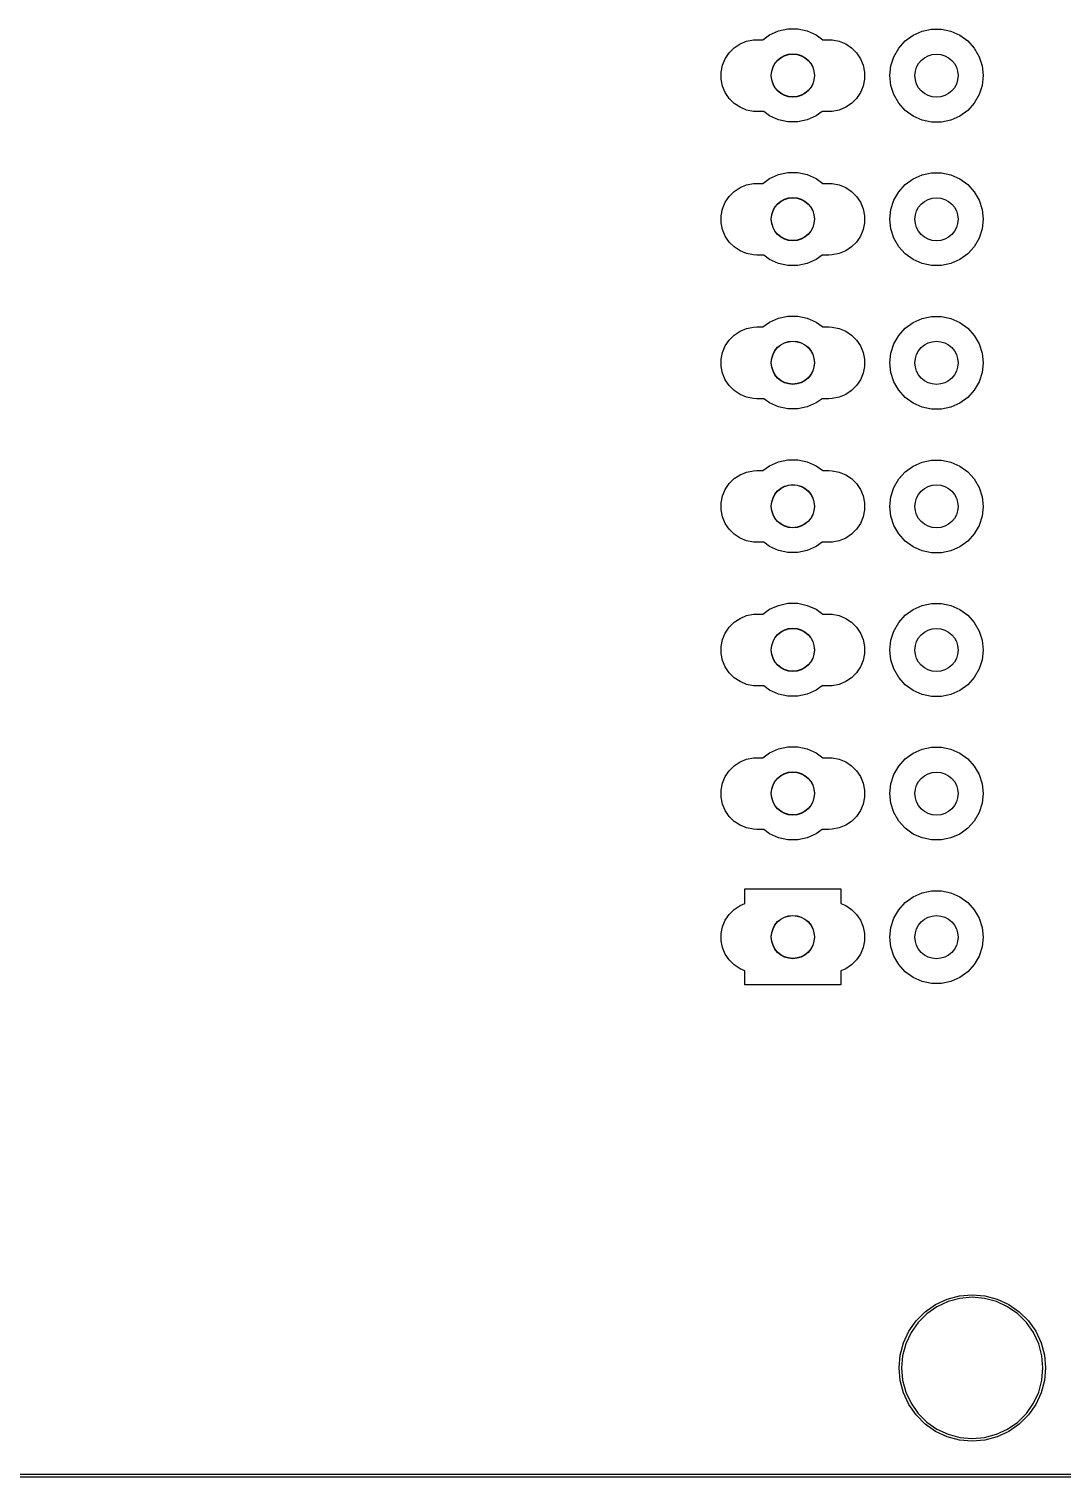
# Model space of a CAD drawing. Extents: x 118.1 to 188.6, y -116.2 to -61.6.
# Drawn here: x 136.35 to 154.62, y -116.23 to -90.61 of the extents above; entities that cross this region are included whole.
import ezdxf

# ---------------------------------------------------------------- set-up
doc = ezdxf.new("R2010")
doc.units = 0
doc.layers.add('BLACK', color=7, linetype='CONTINUOUS')

msp = doc.modelspace()

# ---------------------------------------------------------------- linework, layer by layer
at = {"layer": 'BLACK', "linetype": 'CONTINUOUS'}
for p, q in [((149.44725, -90.720096), (149.604906, -90.649903)), ((149.604906, -90.649903), (149.773712, -90.614022)), ((149.773712, -90.614022), (149.946288, -90.614022)), ((149.946288, -90.614022), (150.115094, -90.649903)), ((150.115094, -90.649903), (150.27275, -90.720096)), ((151.98725, -90.725096), (152.144906, -90.654903)), ((152.144906, -90.654903), (152.313712, -90.619022)), ((152.313712, -90.619022), (152.486288, -90.619022)), ((152.486288, -90.619022), (152.655094, -90.654903)), ((152.655094, -90.654903), (152.81275, -90.725096)), ((148.82216, -90.949138), (148.925663, -90.87998)), ((148.925663, -90.87998), (149.040669, -90.832343)), ((149.040669, -90.832343), (149.162759, -90.808058)), ((149.162759, -90.808058), (149.225, -90.805)), ((149.225, -90.805), (149.33039, -90.805)), ((149.33039, -90.805), (149.44725, -90.720096)), ((150.27275, -90.720096), (150.38961, -90.805)), ((150.38961, -90.805), (150.495, -90.805)), ((150.495, -90.805), (150.557241, -90.808058)), ((150.557241, -90.808058), (150.679331, -90.832343)), ((150.679331, -90.832343), (150.794337, -90.87998)), ((150.794337, -90.87998), (150.89784, -90.949138)), ((151.732156, -90.954783), (151.847633, -90.826534)), ((151.847633, -90.826534), (151.98725, -90.725096)), ((152.81275, -90.725096), (152.952367, -90.826534)), ((152.952367, -90.826534), (153.067844, -90.954783)), ((148.617343, -91.255669), (148.66498, -91.140663)), ((148.66498, -91.140663), (148.734138, -91.03716)), ((148.734138, -91.03716), (148.82216, -90.949138)), ((150.89784, -90.949138), (150.985862, -91.03716)), ((150.985862, -91.03716), (151.05502, -91.140663)), ((151.05502, -91.140663), (151.102657, -91.255669)), ((151.592539, -91.268369), (151.645868, -91.104239)), ((151.645868, -91.104239), (151.732156, -90.954783)), ((153.067844, -90.954783), (153.154132, -91.104239)), ((153.154132, -91.104239), (153.207461, -91.268369)), ((148.593058, -91.377759), (148.617343, -91.255669)), ((148.593058, -91.502241), (148.593058, -91.377759)), ((151.102657, -91.255669), (151.126942, -91.377759)), ((151.126942, -91.377759), (151.126942, -91.502241)), ((151.5745, -91.44), (151.592539, -91.268369)), ((151.592539, -91.611631), (151.5745, -91.44)), ((153.207461, -91.268369), (153.2255, -91.44)), ((153.2255, -91.44), (153.207461, -91.611631)), ((148.617343, -91.624331), (148.593058, -91.502241)), ((148.66498, -91.739337), (148.617343, -91.624331)), ((151.102657, -91.624331), (151.05502, -91.739337)), ((151.126942, -91.502241), (151.102657, -91.624331)), ((151.645868, -91.775761), (151.592539, -91.611631)), ((153.207461, -91.611631), (153.154132, -91.775761)), ((148.734138, -91.84284), (148.66498, -91.739337)), ((148.82216, -91.930862), (148.734138, -91.84284)), ((148.925663, -92.00002), (148.82216, -91.930862)), ((150.89784, -91.930862), (150.794337, -92.00002)), ((150.985862, -91.84284), (150.89784, -91.930862)), ((151.05502, -91.739337), (150.985862, -91.84284)), ((151.732156, -91.925217), (151.645868, -91.775761)), ((151.847633, -92.053466), (151.732156, -91.925217)), ((153.067844, -91.925217), (152.952367, -92.053466)), ((153.154132, -91.775761), (153.067844, -91.925217)), ((149.040669, -92.047657), (148.925663, -92.00002)), ((149.162759, -92.071942), (149.040669, -92.047657)), ((149.225, -92.075), (149.162759, -92.071942)), ((149.344154, -92.075), (149.225, -92.075)), ((149.44725, -92.149904), (149.344154, -92.075)), ((149.604906, -92.220097), (149.44725, -92.149904)), ((150.27275, -92.149904), (150.115094, -92.220097)), ((150.375846, -92.075), (150.27275, -92.149904)), ((150.495, -92.075), (150.375846, -92.075)), ((150.557241, -92.071942), (150.495, -92.075)), ((150.679331, -92.047657), (150.557241, -92.071942)), ((150.794337, -92.00002), (150.679331, -92.047657)), ((151.98725, -92.154904), (151.847633, -92.053466)), ((152.144906, -92.225097), (151.98725, -92.154904)), ((152.81275, -92.154904), (152.655094, -92.225097)), ((152.952367, -92.053466), (152.81275, -92.154904)), ((149.773712, -92.255978), (149.604906, -92.220097)), ((149.946288, -92.255978), (149.773712, -92.255978)), ((150.115094, -92.220097), (149.946288, -92.255978)), ((152.313712, -92.260978), (152.144906, -92.225097)), ((152.486288, -92.260978), (152.313712, -92.260978)), ((152.655094, -92.225097), (152.486288, -92.260978)), ((149.44725, -93.260096), (149.604906, -93.189903)), ((149.604906, -93.189903), (149.773712, -93.154022)), ((149.773712, -93.154022), (149.946288, -93.154022)), ((149.946288, -93.154022), (150.115094, -93.189903)), ((150.115094, -93.189903), (150.27275, -93.260096)), ((151.98725, -93.265096), (152.144906, -93.194903)), ((152.144906, -93.194903), (152.313712, -93.159022)), ((152.313712, -93.159022), (152.486288, -93.159022)), ((152.486288, -93.159022), (152.655094, -93.194903)), ((152.655094, -93.194903), (152.81275, -93.265096)), ((148.734138, -93.57716), (148.82216, -93.489138)), ((148.82216, -93.489138), (148.925663, -93.41998)), ((148.925663, -93.41998), (149.040669, -93.372343)), ((149.040669, -93.372343), (149.162759, -93.348058)), ((149.162759, -93.348058), (149.225, -93.345)), ((149.225, -93.345), (149.33039, -93.345)), ((149.33039, -93.345), (149.44725, -93.260096)), ((150.27275, -93.260096), (150.38961, -93.345)), ((150.38961, -93.345), (150.495, -93.345)), ((150.495, -93.345), (150.557241, -93.348058)), ((150.557241, -93.348058), (150.679331, -93.372343)), ((150.679331, -93.372343), (150.794337, -93.41998)), ((150.794337, -93.41998), (150.89784, -93.489138)), ((150.89784, -93.489138), (150.985862, -93.57716)), ((151.645868, -93.644239), (151.732156, -93.494783)), ((151.732156, -93.494783), (151.847633, -93.366534)), ((151.847633, -93.366534), (151.98725, -93.265096)), ((152.81275, -93.265096), (152.952367, -93.366534)), ((152.952367, -93.366534), (153.067844, -93.494783)), ((153.067844, -93.494783), (153.154132, -93.644239)), ((148.617343, -93.795669), (148.66498, -93.680663)), ((148.66498, -93.680663), (148.734138, -93.57716)), ((150.985862, -93.57716), (151.05502, -93.680663)), ((151.05502, -93.680663), (151.102657, -93.795669)), ((151.592539, -93.808369), (151.645868, -93.644239)), ((153.154132, -93.644239), (153.207461, -93.808369)), ((148.593058, -93.917759), (148.617343, -93.795669)), ((148.593058, -94.042241), (148.593058, -93.917759)), ((151.102657, -93.795669), (151.126942, -93.917759)), ((151.126942, -93.917759), (151.126942, -94.042241)), ((151.5745, -93.98), (151.592539, -93.808369)), ((151.592539, -94.151631), (151.5745, -93.98)), ((153.207461, -93.808369), (153.2255, -93.98)), ((153.2255, -93.98), (153.207461, -94.151631)), ((148.617343, -94.164331), (148.593058, -94.042241)), ((148.66498, -94.279337), (148.617343, -94.164331)), ((151.102657, -94.164331), (151.05502, -94.279337)), ((151.126942, -94.042241), (151.102657, -94.164331)), ((151.645868, -94.315761), (151.592539, -94.151631)), ((153.207461, -94.151631), (153.154132, -94.315761)), ((148.734138, -94.38284), (148.66498, -94.279337)), ((148.82216, -94.470862), (148.734138, -94.38284)), ((148.925663, -94.54002), (148.82216, -94.470862)), ((150.89784, -94.470862), (150.794337, -94.54002)), ((150.985862, -94.38284), (150.89784, -94.470862)), ((151.05502, -94.279337), (150.985862, -94.38284)), ((151.732156, -94.465217), (151.645868, -94.315761)), ((151.847633, -94.593466), (151.732156, -94.465217)), ((153.067844, -94.465217), (152.952367, -94.593466)), ((153.154132, -94.315761), (153.067844, -94.465217)), ((149.040669, -94.587657), (148.925663, -94.54002)), ((149.162759, -94.611942), (149.040669, -94.587657)), ((149.225, -94.615), (149.162759, -94.611942)), ((149.344154, -94.615), (149.225, -94.615)), ((149.44725, -94.689904), (149.344154, -94.615)), ((149.604906, -94.760097), (149.44725, -94.689904)), ((149.773712, -94.795978), (149.604906, -94.760097)), ((150.115094, -94.760097), (149.946288, -94.795978)), ((150.27275, -94.689904), (150.115094, -94.760097)), ((150.375846, -94.615), (150.27275, -94.689904)), ((150.495, -94.615), (150.375846, -94.615)), ((150.557241, -94.611942), (150.495, -94.615)), ((150.679331, -94.587657), (150.557241, -94.611942)), ((150.794337, -94.54002), (150.679331, -94.587657)), ((151.98725, -94.694904), (151.847633, -94.593466)), ((152.144906, -94.765097), (151.98725, -94.694904)), ((152.313712, -94.800978), (152.144906, -94.765097)), ((152.655094, -94.765097), (152.486288, -94.800978)), ((152.81275, -94.694904), (152.655094, -94.765097)), ((152.952367, -94.593466), (152.81275, -94.694904)), ((149.946288, -94.795978), (149.773712, -94.795978)), ((152.486288, -94.800978), (152.313712, -94.800978)), ((149.33039, -95.885), (149.44725, -95.800096)), ((149.44725, -95.800096), (149.604906, -95.729903)), ((149.604906, -95.729903), (149.773712, -95.694022)), ((149.773712, -95.694022), (149.946288, -95.694022)), ((149.946288, -95.694022), (150.115094, -95.729903)), ((150.115094, -95.729903), (150.27275, -95.800096)), ((150.27275, -95.800096), (150.38961, -95.885)), ((151.98725, -95.805096), (152.144906, -95.734903)), ((152.144906, -95.734903), (152.313712, -95.699022)), ((152.313712, -95.699022), (152.486288, -95.699022)), ((152.486288, -95.699022), (152.655094, -95.734903)), ((152.655094, -95.734903), (152.81275, -95.805096)), ((148.734138, -96.11716), (148.82216, -96.029138)), ((148.82216, -96.029138), (148.925663, -95.95998)), ((148.925663, -95.95998), (149.040669, -95.912343)), ((149.040669, -95.912343), (149.162759, -95.888058)), ((149.162759, -95.888058), (149.225, -95.885)), ((149.225, -95.885), (149.33039, -95.885)), ((150.38961, -95.885), (150.495, -95.885)), ((150.495, -95.885), (150.557241, -95.888058)), ((150.557241, -95.888058), (150.679331, -95.912343)), ((150.679331, -95.912343), (150.794337, -95.95998)), ((150.794337, -95.95998), (150.89784, -96.029138)), ((150.89784, -96.029138), (150.985862, -96.11716)), ((151.645868, -96.184239), (151.732156, -96.034783)), ((151.732156, -96.034783), (151.847633, -95.906534)), ((151.847633, -95.906534), (151.98725, -95.805096)), ((152.81275, -95.805096), (152.952367, -95.906534)), ((152.952367, -95.906534), (153.067844, -96.034783)), ((153.067844, -96.034783), (153.154132, -96.184239)), ((148.617343, -96.335669), (148.66498, -96.220663)), ((148.66498, -96.220663), (148.734138, -96.11716)), ((150.985862, -96.11716), (151.05502, -96.220663)), ((151.05502, -96.220663), (151.102657, -96.335669)), ((151.592539, -96.348369), (151.645868, -96.184239)), ((153.154132, -96.184239), (153.207461, -96.348369)), ((148.593058, -96.457759), (148.617343, -96.335669)), ((148.593058, -96.582241), (148.593058, -96.457759)), ((151.102657, -96.335669), (151.126942, -96.457759)), ((151.126942, -96.457759), (151.126942, -96.582241)), ((151.5745, -96.52), (151.592539, -96.348369)), ((151.592539, -96.691631), (151.5745, -96.52)), ((153.207461, -96.348369), (153.2255, -96.52)), ((153.2255, -96.52), (153.207461, -96.691631)), ((148.617343, -96.704331), (148.593058, -96.582241)), ((148.66498, -96.819337), (148.617343, -96.704331)), ((148.734138, -96.92284), (148.66498, -96.819337)), ((151.05502, -96.819337), (150.985862, -96.92284)), ((151.102657, -96.704331), (151.05502, -96.819337)), ((151.126942, -96.582241), (151.102657, -96.704331)), ((151.645868, -96.855761), (151.592539, -96.691631)), ((153.207461, -96.691631), (153.154132, -96.855761)), ((148.82216, -97.010862), (148.734138, -96.92284)), ((148.925663, -97.08002), (148.82216, -97.010862)), ((149.040669, -97.127657), (148.925663, -97.08002)), ((150.794337, -97.08002), (150.679331, -97.127657)), ((150.89784, -97.010862), (150.794337, -97.08002)), ((150.985862, -96.92284), (150.89784, -97.010862)), ((151.732156, -97.005217), (151.645868, -96.855761)), ((151.847633, -97.133466), (151.732156, -97.005217)), ((153.067844, -97.005217), (152.952367, -97.133466)), ((153.154132, -96.855761), (153.067844, -97.005217)), ((149.162759, -97.151942), (149.040669, -97.127657)), ((149.225, -97.155), (149.162759, -97.151942)), ((149.344154, -97.155), (149.225, -97.155)), ((149.44725, -97.229904), (149.344154, -97.155)), ((149.604906, -97.300097), (149.44725, -97.229904)), ((149.773712, -97.335978), (149.604906, -97.300097)), ((149.946288, -97.335978), (149.773712, -97.335978)), ((150.115094, -97.300097), (149.946288, -97.335978)), ((150.27275, -97.229904), (150.115094, -97.300097)), ((150.375846, -97.155), (150.27275, -97.229904)), ((150.495, -97.155), (150.375846, -97.155)), ((150.557241, -97.151942), (150.495, -97.155)), ((150.679331, -97.127657), (150.557241, -97.151942)), ((151.98725, -97.234904), (151.847633, -97.133466)), ((152.144906, -97.305097), (151.98725, -97.234904)), ((152.313712, -97.340978), (152.144906, -97.305097)), ((152.655094, -97.305097), (152.486288, -97.340978)), ((152.81275, -97.234904), (152.655094, -97.305097)), ((152.952367, -97.133466), (152.81275, -97.234904)), ((152.486288, -97.340978), (152.313712, -97.340978)), ((149.33039, -98.425), (149.44725, -98.340096)), ((149.44725, -98.340096), (149.604906, -98.269903)), ((149.604906, -98.269903), (149.773712, -98.234022)), ((149.773712, -98.234022), (149.946288, -98.234022)), ((149.946288, -98.234022), (150.115094, -98.269903)), ((150.115094, -98.269903), (150.27275, -98.340096)), ((150.27275, -98.340096), (150.38961, -98.425)), ((151.847633, -98.446534), (151.98725, -98.345096)), ((151.98725, -98.345096), (152.144906, -98.274903)), ((152.144906, -98.274903), (152.313712, -98.239022)), ((152.313712, -98.239022), (152.486288, -98.239022)), ((152.486288, -98.239022), (152.655094, -98.274903)), ((152.655094, -98.274903), (152.81275, -98.345096)), ((152.81275, -98.345096), (152.952367, -98.446534)), ((148.734138, -98.65716), (148.82216, -98.569138)), ((148.82216, -98.569138), (148.925663, -98.49998)), ((148.925663, -98.49998), (149.040669, -98.452343)), ((149.040669, -98.452343), (149.162759, -98.428058)), ((149.162759, -98.428058), (149.225, -98.425)), ((149.225, -98.425), (149.33039, -98.425)), ((150.38961, -98.425), (150.495, -98.425)), ((150.495, -98.425), (150.557241, -98.428058)), ((150.557241, -98.428058), (150.679331, -98.452343)), ((150.679331, -98.452343), (150.794337, -98.49998)), ((150.794337, -98.49998), (150.89784, -98.569138)), ((150.89784, -98.569138), (150.985862, -98.65716)), ((151.645868, -98.724239), (151.732156, -98.574783)), ((151.732156, -98.574783), (151.847633, -98.446534)), ((152.952367, -98.446534), (153.067844, -98.574783)), ((153.067844, -98.574783), (153.154132, -98.724239)), ((148.593058, -98.997759), (148.617343, -98.875669)), ((148.617343, -98.875669), (148.66498, -98.760663)), ((148.66498, -98.760663), (148.734138, -98.65716)), ((150.985862, -98.65716), (151.05502, -98.760663)), ((151.05502, -98.760663), (151.102657, -98.875669)), ((151.102657, -98.875669), (151.126942, -98.997759)), ((151.592539, -98.888369), (151.645868, -98.724239)), ((153.154132, -98.724239), (153.207461, -98.888369)), ((148.593058, -99.122241), (148.593058, -98.997759)), ((148.617343, -99.244331), (148.593058, -99.122241)), ((151.126942, -99.122241), (151.102657, -99.244331)), ((151.126942, -98.997759), (151.126942, -99.122241)), ((151.5745, -99.06), (151.592539, -98.888369)), ((151.592539, -99.231631), (151.5745, -99.06)), ((153.207461, -98.888369), (153.2255, -99.06)), ((153.2255, -99.06), (153.207461, -99.231631)), ((148.66498, -99.359337), (148.617343, -99.244331)), ((148.734138, -99.46284), (148.66498, -99.359337)), ((151.05502, -99.359337), (150.985862, -99.46284)), ((151.102657, -99.244331), (151.05502, -99.359337)), ((151.645868, -99.395761), (151.592539, -99.231631)), ((153.207461, -99.231631), (153.154132, -99.395761)), ((148.82216, -99.550862), (148.734138, -99.46284)), ((148.925663, -99.62002), (148.82216, -99.550862)), ((149.040669, -99.667657), (148.925663, -99.62002)), ((150.794337, -99.62002), (150.679331, -99.667657)), ((150.89784, -99.550862), (150.794337, -99.62002)), ((150.985862, -99.46284), (150.89784, -99.550862)), ((151.732156, -99.545217), (151.645868, -99.395761)), ((151.847633, -99.673466), (151.732156, -99.545217)), ((153.067844, -99.545217), (152.952367, -99.673466)), ((153.154132, -99.395761), (153.067844, -99.545217)), ((149.162759, -99.691942), (149.040669, -99.667657)), ((149.225, -99.695), (149.162759, -99.691942)), ((149.344154, -99.695), (149.225, -99.695)), ((149.44725, -99.769904), (149.344154, -99.695)), ((149.604906, -99.840097), (149.44725, -99.769904)), ((149.773712, -99.875978), (149.604906, -99.840097)), ((149.946288, -99.875978), (149.773712, -99.875978)), ((150.115094, -99.840097), (149.946288, -99.875978)), ((150.27275, -99.769904), (150.115094, -99.840097)), ((150.375846, -99.695), (150.27275, -99.769904)), ((150.495, -99.695), (150.375846, -99.695)), ((150.557241, -99.691942), (150.495, -99.695)), ((150.679331, -99.667657), (150.557241, -99.691942)), ((151.98725, -99.774904), (151.847633, -99.673466)), ((152.144906, -99.845097), (151.98725, -99.774904)), ((152.313712, -99.880978), (152.144906, -99.845097)), ((152.486288, -99.880978), (152.313712, -99.880978)), ((152.655094, -99.845097), (152.486288, -99.880978)), ((152.81275, -99.774904), (152.655094, -99.845097)), ((152.952367, -99.673466), (152.81275, -99.774904)), ((149.33039, -100.965), (149.44725, -100.880096)), ((149.44725, -100.880096), (149.604906, -100.809903)), ((149.604906, -100.809903), (149.773712, -100.774022)), ((149.773712, -100.774022), (149.946288, -100.774022)), ((149.946288, -100.774022), (150.115094, -100.809903)), ((150.115094, -100.809903), (150.27275, -100.880096)), ((150.27275, -100.880096), (150.38961, -100.965)), ((151.847633, -100.986534), (151.98725, -100.885096)), ((151.98725, -100.885096), (152.144906, -100.814903)), ((152.144906, -100.814903), (152.313712, -100.779022)), ((152.313712, -100.779022), (152.486288, -100.779022)), ((152.486288, -100.779022), (152.655094, -100.814903)), ((152.655094, -100.814903), (152.81275, -100.885096)), ((152.81275, -100.885096), (152.952367, -100.986534)), ((148.734138, -101.19716), (148.82216, -101.109138)), ((148.82216, -101.109138), (148.925663, -101.03998)), ((148.925663, -101.03998), (149.040669, -100.992343)), ((149.040669, -100.992343), (149.162759, -100.968058)), ((149.162759, -100.968058), (149.225, -100.965)), ((149.225, -100.965), (149.33039, -100.965)), ((150.38961, -100.965), (150.495, -100.965)), ((150.495, -100.965), (150.557241, -100.968058)), ((150.557241, -100.968058), (150.679331, -100.992343)), ((150.679331, -100.992343), (150.794337, -101.03998)), ((150.794337, -101.03998), (150.89784, -101.109138)), ((150.89784, -101.109138), (150.985862, -101.19716)), ((151.645868, -101.264239), (151.732156, -101.114783)), ((151.732156, -101.114783), (151.847633, -100.986534)), ((152.952367, -100.986534), (153.067844, -101.114783)), ((153.067844, -101.114783), (153.154132, -101.264239)), ((148.593058, -101.537759), (148.617343, -101.415669)), ((148.617343, -101.415669), (148.66498, -101.300663)), ((148.66498, -101.300663), (148.734138, -101.19716)), ((150.985862, -101.19716), (151.05502, -101.300663)), ((151.05502, -101.300663), (151.102657, -101.415669)), ((151.102657, -101.415669), (151.126942, -101.537759)), ((151.5745, -101.6), (151.592539, -101.428369)), ((151.592539, -101.428369), (151.645868, -101.264239)), ((153.154132, -101.264239), (153.207461, -101.428369)), ((153.207461, -101.428369), (153.2255, -101.6)), ((148.593058, -101.662241), (148.593058, -101.537759)), ((148.617343, -101.784331), (148.593058, -101.662241)), ((151.126942, -101.662241), (151.102657, -101.784331)), ((151.126942, -101.537759), (151.126942, -101.662241)), ((151.592539, -101.771631), (151.5745, -101.6)), ((153.2255, -101.6), (153.207461, -101.771631)), ((148.66498, -101.899337), (148.617343, -101.784331)), ((148.734138, -102.00284), (148.66498, -101.899337)), ((151.05502, -101.899337), (150.985862, -102.00284)), ((151.102657, -101.784331), (151.05502, -101.899337)), ((151.645868, -101.935761), (151.592539, -101.771631)), ((151.732156, -102.085217), (151.645868, -101.935761)), ((153.154132, -101.935761), (153.067844, -102.085217)), ((153.207461, -101.771631), (153.154132, -101.935761)), ((148.82216, -102.090862), (148.734138, -102.00284)), ((148.925663, -102.16002), (148.82216, -102.090862)), ((149.040669, -102.207657), (148.925663, -102.16002)), ((149.162759, -102.231942), (149.040669, -102.207657)), ((150.679331, -102.207657), (150.557241, -102.231942)), ((150.794337, -102.16002), (150.679331, -102.207657)), ((150.89784, -102.090862), (150.794337, -102.16002)), ((150.985862, -102.00284), (150.89784, -102.090862)), ((151.847633, -102.213466), (151.732156, -102.085217)), ((153.067844, -102.085217), (152.952367, -102.213466)), ((149.225, -102.235), (149.162759, -102.231942)), ((149.344154, -102.235), (149.225, -102.235)), ((149.44725, -102.309904), (149.344154, -102.235)), ((149.604906, -102.380097), (149.44725, -102.309904)), ((149.773712, -102.415978), (149.604906, -102.380097)), ((149.946288, -102.415978), (149.773712, -102.415978)), ((150.115094, -102.380097), (149.946288, -102.415978)), ((150.27275, -102.309904), (150.115094, -102.380097)), ((150.375846, -102.235), (150.27275, -102.309904)), ((150.495, -102.235), (150.375846, -102.235)), ((150.557241, -102.231942), (150.495, -102.235)), ((151.98725, -102.314904), (151.847633, -102.213466)), ((152.144906, -102.385097), (151.98725, -102.314904)), ((152.313712, -102.420978), (152.144906, -102.385097)), ((152.486288, -102.420978), (152.313712, -102.420978)), ((152.655094, -102.385097), (152.486288, -102.420978)), ((152.81275, -102.314904), (152.655094, -102.385097)), ((152.952367, -102.213466), (152.81275, -102.314904)), ((149.33039, -103.505), (149.44725, -103.420096)), ((149.44725, -103.420096), (149.604906, -103.349903)), ((149.604906, -103.349903), (149.773712, -103.314022)), ((149.773712, -103.314022), (149.946288, -103.314022)), ((149.946288, -103.314022), (150.115094, -103.349903)), ((150.115094, -103.349903), (150.27275, -103.420096)), ((150.27275, -103.420096), (150.38961, -103.505)), ((151.847633, -103.526534), (151.98725, -103.425096)), ((151.98725, -103.425096), (152.144906, -103.354903)), ((152.144906, -103.354903), (152.313712, -103.319022)), ((152.313712, -103.319022), (152.486288, -103.319022)), ((152.486288, -103.319022), (152.655094, -103.354903)), ((152.655094, -103.354903), (152.81275, -103.425096)), ((152.81275, -103.425096), (152.952367, -103.526534)), ((148.66498, -103.840663), (148.734138, -103.73716)), ((148.734138, -103.73716), (148.82216, -103.649138)), ((148.82216, -103.649138), (148.925663, -103.57998)), ((148.925663, -103.57998), (149.040669, -103.532343)), ((149.040669, -103.532343), (149.162759, -103.508058)), ((149.162759, -103.508058), (149.225, -103.505)), ((149.225, -103.505), (149.33039, -103.505)), ((150.38961, -103.505), (150.495, -103.505)), ((150.495, -103.505), (150.557241, -103.508058)), ((150.557241, -103.508058), (150.679331, -103.532343)), ((150.679331, -103.532343), (150.794337, -103.57998)), ((150.794337, -103.57998), (150.89784, -103.649138)), ((150.89784, -103.649138), (150.985862, -103.73716)), ((150.985862, -103.73716), (151.05502, -103.840663)), ((151.645868, -103.804239), (151.732156, -103.654783)), ((151.732156, -103.654783), (151.847633, -103.526534)), ((152.952367, -103.526534), (153.067844, -103.654783)), ((153.067844, -103.654783), (153.154132, -103.804239)), ((148.593058, -104.077759), (148.617343, -103.955669)), ((148.617343, -103.955669), (148.66498, -103.840663)), ((151.05502, -103.840663), (151.102657, -103.955669)), ((151.102657, -103.955669), (151.126942, -104.077759)), ((151.5745, -104.14), (151.592539, -103.968369)), ((151.592539, -103.968369), (151.645868, -103.804239)), ((153.154132, -103.804239), (153.207461, -103.968369)), ((153.207461, -103.968369), (153.2255, -104.14)), ((148.593058, -104.202241), (148.593058, -104.077759)), ((148.617343, -104.324331), (148.593058, -104.202241)), ((151.126942, -104.202241), (151.102657, -104.324331)), ((151.126942, -104.077759), (151.126942, -104.202241)), ((151.592539, -104.311631), (151.5745, -104.14)), ((153.2255, -104.14), (153.207461, -104.311631)), ((148.66498, -104.439337), (148.617343, -104.324331)), ((148.734138, -104.54284), (148.66498, -104.439337)), ((151.05502, -104.439337), (150.985862, -104.54284)), ((151.102657, -104.324331), (151.05502, -104.439337)), ((151.645868, -104.475761), (151.592539, -104.311631)), ((151.732156, -104.625217), (151.645868, -104.475761)), ((153.154132, -104.475761), (153.067844, -104.625217)), ((153.207461, -104.311631), (153.154132, -104.475761)), ((148.82216, -104.630862), (148.734138, -104.54284)), ((148.925663, -104.70002), (148.82216, -104.630862)), ((149.040669, -104.747657), (148.925663, -104.70002)), ((149.162759, -104.771942), (149.040669, -104.747657)), ((150.679331, -104.747657), (150.557241, -104.771942)), ((150.794337, -104.70002), (150.679331, -104.747657)), ((150.89784, -104.630862), (150.794337, -104.70002)), ((150.985862, -104.54284), (150.89784, -104.630862)), ((151.847633, -104.753466), (151.732156, -104.625217)), ((151.98725, -104.854904), (151.847633, -104.753466)), ((152.952367, -104.753466), (152.81275, -104.854904)), ((153.067844, -104.625217), (152.952367, -104.753466)), ((149.225, -104.775), (149.162759, -104.771942)), ((149.344154, -104.775), (149.225, -104.775)), ((149.44725, -104.849904), (149.344154, -104.775)), ((149.604906, -104.920097), (149.44725, -104.849904)), ((149.773712, -104.955978), (149.604906, -104.920097)), ((149.946288, -104.955978), (149.773712, -104.955978)), ((150.115094, -104.920097), (149.946288, -104.955978)), ((150.27275, -104.849904), (150.115094, -104.920097)), ((150.375846, -104.775), (150.27275, -104.849904)), ((150.495, -104.775), (150.375846, -104.775)), ((150.557241, -104.771942), (150.495, -104.775)), ((152.144906, -104.925097), (151.98725, -104.854904)), ((152.313712, -104.960978), (152.144906, -104.925097)), ((152.486288, -104.960978), (152.313712, -104.960978)), ((152.655094, -104.925097), (152.486288, -104.960978)), ((152.81275, -104.854904), (152.655094, -104.925097)), ((149.01, -106.085046), (149.01, -105.825)), ((149.01, -105.825), (150.71, -105.825)), ((150.71, -105.825), (150.71, -106.085046)), ((151.847633, -106.066534), (151.98725, -105.965096)), ((151.98725, -105.965096), (152.144906, -105.894903)), ((152.144906, -105.894903), (152.313712, -105.859022)), ((152.313712, -105.859022), (152.486288, -105.859022)), ((152.486288, -105.859022), (152.655094, -105.894903)), ((152.655094, -105.894903), (152.81275, -105.965096)), ((152.81275, -105.965096), (152.952367, -106.066534)), ((148.66498, -106.380663), (148.734138, -106.27716)), ((148.734138, -106.27716), (148.82216, -106.189138)), ((148.82216, -106.189138), (148.925663, -106.11998)), ((148.925663, -106.11998), (149.01, -106.085046)), ((150.71, -106.085046), (150.794337, -106.11998)), ((150.794337, -106.11998), (150.89784, -106.189138)), ((150.89784, -106.189138), (150.985862, -106.27716)), ((150.985862, -106.27716), (151.05502, -106.380663)), ((151.645868, -106.344239), (151.732156, -106.194783)), ((151.732156, -106.194783), (151.847633, -106.066534)), ((152.952367, -106.066534), (153.067844, -106.194783)), ((153.067844, -106.194783), (153.154132, -106.344239)), ((148.593058, -106.617759), (148.617343, -106.495669)), ((148.617343, -106.495669), (148.66498, -106.380663)), ((151.05502, -106.380663), (151.102657, -106.495669)), ((151.102657, -106.495669), (151.126942, -106.617759)), ((151.5745, -106.68), (151.592539, -106.508369)), ((151.592539, -106.508369), (151.645868, -106.344239)), ((153.154132, -106.344239), (153.207461, -106.508369)), ((153.207461, -106.508369), (153.2255, -106.68)), ((148.593058, -106.742241), (148.593058, -106.617759)), ((148.617343, -106.864331), (148.593058, -106.742241)), ((151.126942, -106.742241), (151.102657, -106.864331)), ((151.126942, -106.617759), (151.126942, -106.742241)), ((151.592539, -106.851631), (151.5745, -106.68)), ((153.2255, -106.68), (153.207461, -106.851631)), ((148.66498, -106.979337), (148.617343, -106.864331)), ((148.734138, -107.08284), (148.66498, -106.979337)), ((151.05502, -106.979337), (150.985862, -107.08284)), ((151.102657, -106.864331), (151.05502, -106.979337)), ((151.645868, -107.015761), (151.592539, -106.851631)), ((151.732156, -107.165217), (151.645868, -107.015761)), ((153.154132, -107.015761), (153.067844, -107.165217)), ((153.207461, -106.851631), (153.154132, -107.015761)), ((148.82216, -107.170862), (148.734138, -107.08284)), ((148.925663, -107.24002), (148.82216, -107.170862)), ((149.01, -107.274953), (148.925663, -107.24002)), ((149.01, -107.525), (149.01, -107.274953)), ((150.794337, -107.24002), (150.71, -107.274953)), ((150.71, -107.274953), (150.71, -107.525)), ((150.89784, -107.170862), (150.794337, -107.24002)), ((150.985862, -107.08284), (150.89784, -107.170862)), ((151.847633, -107.293466), (151.732156, -107.165217)), ((151.98725, -107.394904), (151.847633, -107.293466)), ((152.952367, -107.293466), (152.81275, -107.394904)), ((153.067844, -107.165217), (152.952367, -107.293466)), ((150.71, -107.525), (149.01, -107.525)), ((152.144906, -107.465097), (151.98725, -107.394904)), ((152.313712, -107.500978), (152.144906, -107.465097)), ((152.486288, -107.500978), (152.313712, -107.500978)), ((152.655094, -107.465097), (152.486288, -107.500978)), ((152.81275, -107.394904), (152.655094, -107.465097)), ((152.20009, -113.307972), (152.385, -113.178497)), ((152.407622, -113.21768), (152.229172, -113.342631)), ((152.385, -113.178497), (152.589584, -113.083098)), ((152.605058, -113.125614), (152.407622, -113.21768)), ((152.589584, -113.083098), (152.807626, -113.024674)), ((152.815482, -113.069231), (152.605058, -113.125614)), ((152.807626, -113.024674), (153.0325, -113.005)), ((153.0325, -113.050244), (152.815482, -113.069231)), ((153.0325, -113.005), (153.257374, -113.024674)), ((153.249518, -113.069231), (153.0325, -113.050244)), ((153.459942, -113.125614), (153.249518, -113.069231)), ((153.257374, -113.024674), (153.475416, -113.083098)), ((153.657378, -113.21768), (153.459942, -113.125614)), ((153.475416, -113.083098), (153.68, -113.178497)), ((153.835828, -113.342631), (153.657378, -113.21768)), ((153.68, -113.178497), (153.86491, -113.307972)), ((151.910997, -113.6525), (152.040472, -113.46759)), ((152.040472, -113.46759), (152.20009, -113.307972)), ((152.229172, -113.342631), (152.075131, -113.496672)), ((153.989869, -113.496672), (153.835828, -113.342631)), ((153.86491, -113.307972), (154.024528, -113.46759)), ((154.024528, -113.46759), (154.154003, -113.6525)), ((151.815598, -113.857084), (151.910997, -113.6525)), ((151.95018, -113.675122), (151.858114, -113.872558)), ((152.075131, -113.496672), (151.95018, -113.675122)), ((154.11482, -113.675122), (153.989869, -113.496672)), ((154.206886, -113.872558), (154.11482, -113.675122)), ((154.154003, -113.6525), (154.249402, -113.857084)), ((151.757174, -114.075126), (151.815598, -113.857084)), ((151.858114, -113.872558), (151.801731, -114.082982)), ((154.263269, -114.082982), (154.206886, -113.872558)), ((154.249402, -113.857084), (154.307826, -114.075126)), ((151.7375, -114.3), (151.757174, -114.075126)), ((151.801731, -114.082982), (151.782744, -114.3)), ((154.282256, -114.3), (154.263269, -114.082982)), ((154.307826, -114.075126), (154.3275, -114.3)), ((151.757174, -114.524874), (151.7375, -114.3)), ((151.782744, -114.3), (151.801731, -114.517018)), ((154.263269, -114.517018), (154.282256, -114.3)), ((154.3275, -114.3), (154.307826, -114.524874)), ((151.815598, -114.742916), (151.757174, -114.524874)), ((151.801731, -114.517018), (151.858114, -114.727442)), ((151.910997, -114.9475), (151.815598, -114.742916)), ((151.858114, -114.727442), (151.95018, -114.924878)), ((154.11482, -114.924878), (154.206886, -114.727442)), ((154.249402, -114.742916), (154.154003, -114.9475)), ((154.206886, -114.727442), (154.263269, -114.517018)), ((154.307826, -114.524874), (154.249402, -114.742916)), ((152.040472, -115.13241), (151.910997, -114.9475)), ((151.95018, -114.924878), (152.075131, -115.103328)), ((153.989869, -115.103328), (154.11482, -114.924878)), ((154.154003, -114.9475), (154.024528, -115.13241)), ((152.20009, -115.292028), (152.040472, -115.13241)), ((152.075131, -115.103328), (152.229172, -115.257369)), ((152.229172, -115.257369), (152.407622, -115.38232)), ((153.657378, -115.38232), (153.835828, -115.257369)), ((153.835828, -115.257369), (153.989869, -115.103328)), ((154.024528, -115.13241), (153.86491, -115.292028)), ((152.385, -115.421503), (152.20009, -115.292028)), ((152.589584, -115.516902), (152.385, -115.421503)), ((152.407622, -115.38232), (152.605058, -115.474386)), ((152.807626, -115.575326), (152.589584, -115.516902)), ((152.605058, -115.474386), (152.815482, -115.530769)), ((153.249518, -115.530769), (153.459942, -115.474386)), ((153.475416, -115.516902), (153.257374, -115.575326)), ((153.459942, -115.474386), (153.657378, -115.38232)), ((153.68, -115.421503), (153.475416, -115.516902)), ((153.86491, -115.292028), (153.68, -115.421503)), ((153.0325, -115.595), (152.807626, -115.575326)), ((152.815482, -115.530769), (153.0325, -115.549756)), ((153.0325, -115.549756), (153.249518, -115.530769)), ((153.257374, -115.575326), (153.0325, -115.595)), ((154.9375, -116.23), (118.1075, -116.23)), ((118.1325, -116.18), (154.9125, -116.18))]:
    msp.add_line(p, q, dxfattribs=at)
at = {"layer": 'BLACK'}
for centre in [(149.86, -91.435), (149.86, -91.44), (152.4, -91.44), (149.86, -93.975), (149.86, -93.98), (152.4, -93.98), (149.86, -96.515), (149.86, -96.52), (152.4, -96.52), (149.86, -99.055), (149.86, -99.06), (152.4, -99.06), (149.86, -101.595), (149.86, -101.6), (152.4, -101.6), (149.86, -104.135), (149.86, -104.14), (152.4, -104.14), (149.86, -106.675), (149.86, -106.68), (152.4, -106.68)]:
    msp.add_circle(centre, 0.381, dxfattribs=at)

doc.saveas('drawing.dxf')
